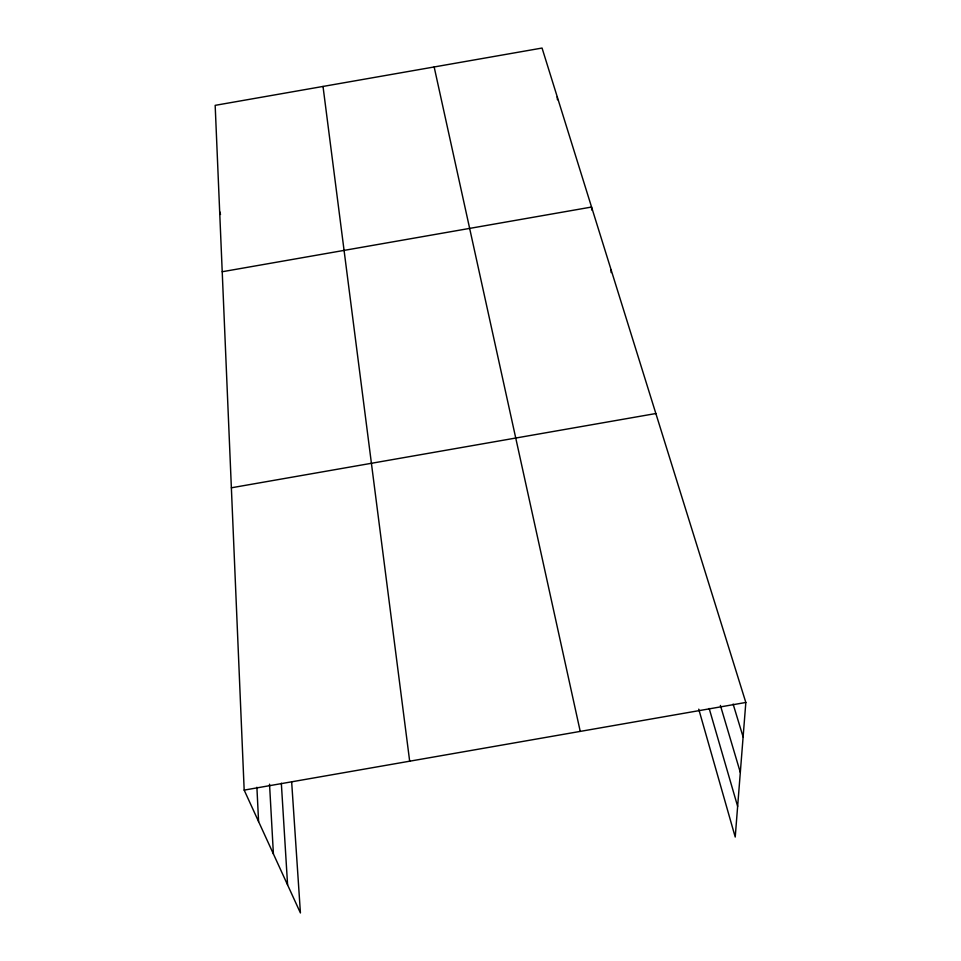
<?xml version="1.0" encoding="UTF-8"?>
<svg xmlns="http://www.w3.org/2000/svg" width="961" height="961" viewBox="0 0 961 961"><rect width="100%" height="100%" fill="white"/><g stroke="black" fill="none" stroke-linecap="round" stroke-linejoin="round"><path stroke-width="1.44" d="M291.651 781.81L300.421 912.95L244.178 790.11L215.168 105.35L542.052 48.05L745.832 702.467L735.225 837.031L698.743 709.17M222.219 271.735L591.556 207.047L591.7 209.991M231.373 487.792L655.858 413.53M244.178 790.11L745.832 702.467M733.111 704.053L743.117 736.931M720.402 705.434L740.318 772.404M219.673 211.672L220.513 214.483M709.17 708.461L737.64 806.351M434.156 66.958L580.24 731.393M323.016 86.442L409.674 761.196M557.236 96.821L557.428 99.728M281.333 783.215L287.591 884.937M269.536 784.2L273.404 853.957M256.899 787.251L258.581 821.571M611.052 269.645L611.16 272.588"/></g></svg>
